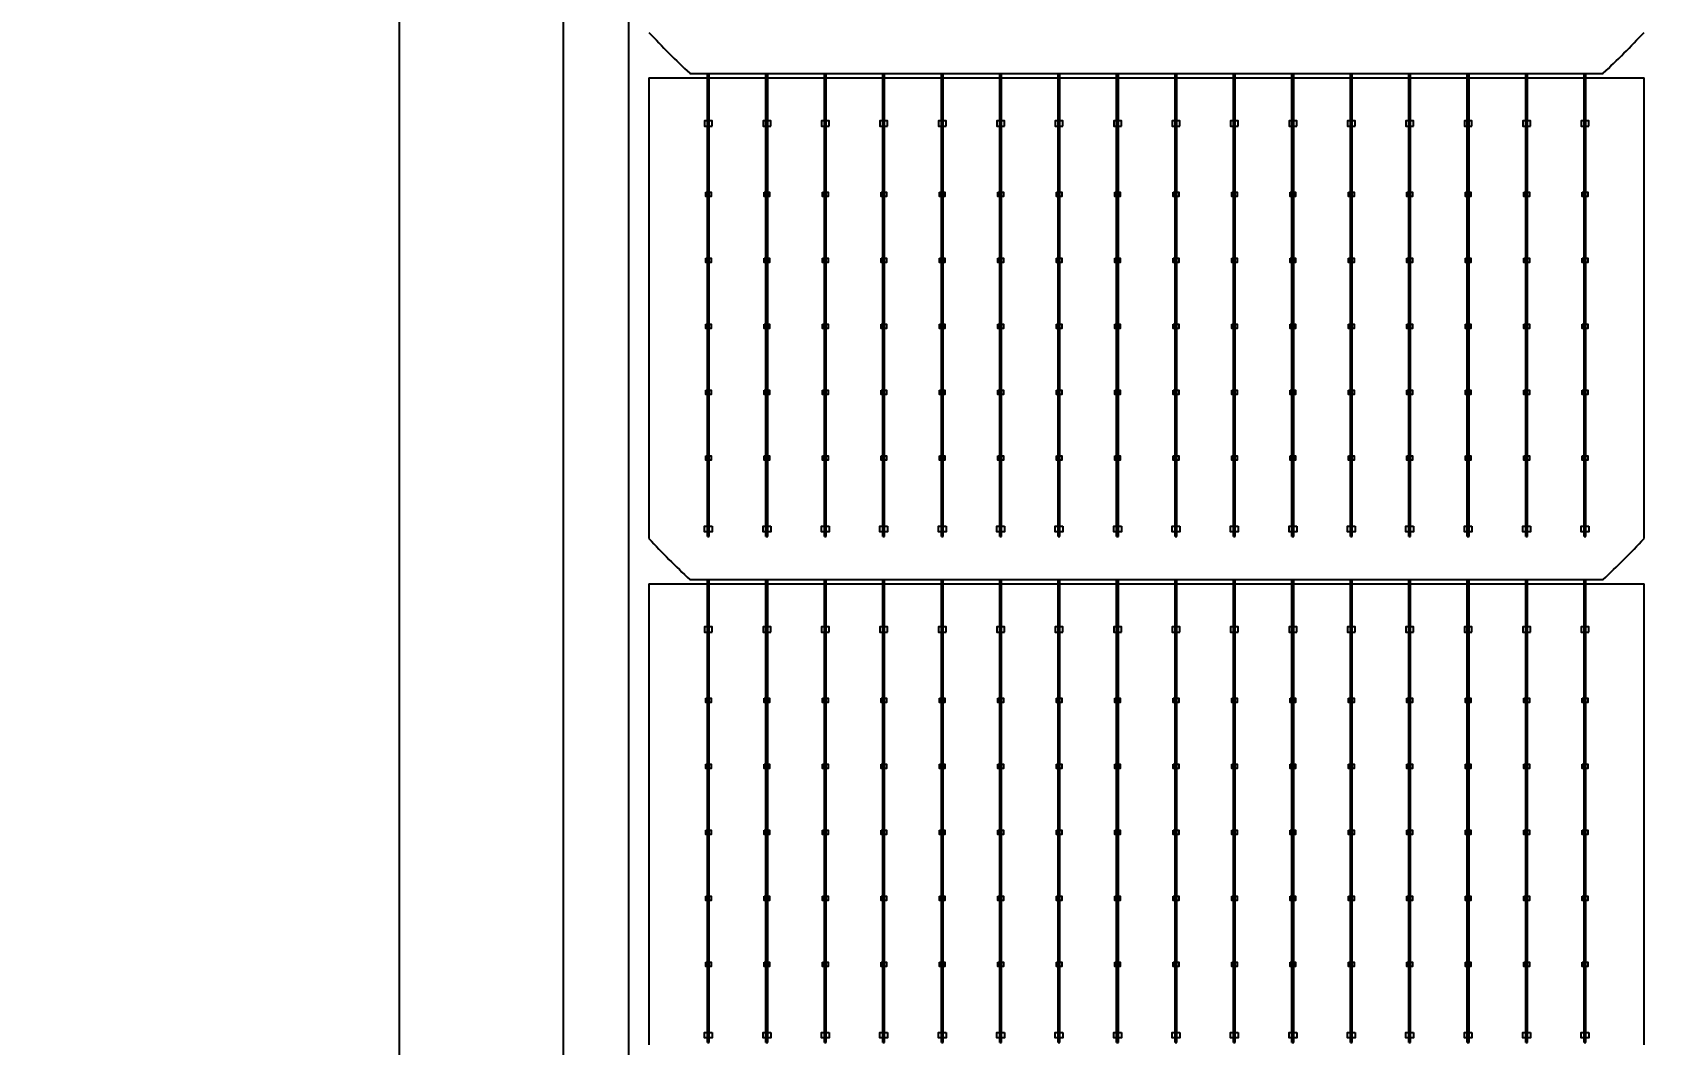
# Model space of a CAD drawing. Header units: millimetres. Extents: x 10297564 to 11610295, y -9287743 to -8409454.
# Drawn here: x 10388906 to 10393034, y -9086354 to -9083769 of the extents above; entities that cross this region are included whole.
import ezdxf

# ---------------------------------------------------------------- set-up
doc = ezdxf.new("R2010")
doc.units = ezdxf.units.MM
doc.header["$LTSCALE"] = 100
doc.layers.add('E1', color=1, linetype='Continuous')
doc.styles.add('HL-S1', font='DotumChe.ttf')
doc.styles.add('MG', font='malgun.ttf')
doc.dimstyles.new('HL-100', dxfattribs={"dimscale": 100, "dimtxt": 3, "dimasz": 4, "dimexe": 2, "dimexo": 2, "dimgap": 1, "dimtad": 1, "dimdec": 0, "dimzin": 0, "dimlunit": 6, "dimtxsty": 'HL-S1', "dimblk": 'DOTSMALL', "dimcen": 4, "dimdle": 2, "dimclrd": 256, "dimclre": 256, "dimclrt": 4, "dimazin": 0, "dimtfac": 1, "dimtdec": 0, "dimtix": 1, "dimtmove": 2, "dimatfit": 3, "dimldrblk": 'DOTSMALL', "dimfxl": 1.5, "dimtolj": 1, "dimtzin": 0, "dimlwd": -1, "dimlwe": -1, "dimarcsym": 0})

# ---------------------------------------------------------------- blocks, each defined once
blk = doc.blocks.new('*D71')
at = {"layer": 'defpoints', "color": 0, "transparency": 16777216}
for p in [(10389843.9, -9073235.9), (10390262.3, -9073235.9), (10390262.3, -9107604.7)]:
    blk.add_point(p, dxfattribs=at)
at = {"layer": 'E1', "color": 1, "transparency": 16777216}
for p, q in [((10389862.3, -9073235.9), (10389443.9, -9073235.9)), ((10389843.9, -9107204.7), (10389843.9, -9073635.9)), ((10389862.3, -9107604.7), (10389443.9, -9107604.7))]:
    blk.add_line(p, q, dxfattribs=at)
for points in [[(10389777.2, -9073635.9), (10389910.5, -9073635.9), (10389843.9, -9073235.9)], [(10389777.2, -9107204.7), (10389910.5, -9107204.7), (10389843.9, -9107604.7)]]:
    blk.add_solid(points, dxfattribs=at)
at = {"layer": 'E1', "color": 7, "transparency": 16777216, "insert": (10389234, -9090245.9), "char_height": 500, "attachment_point": 5, "rotation": 90, "style": 'MG'}
blk.add_mtext('\\A1;2464', dxfattribs=at)
blk = doc.blocks.new('_DotSmall')
at = {"color": 0, "linetype": 'ByBlock', "const_width": 0.5}
blk.add_lwpolyline([(-0.0625, 0, 1), (0.0625, 0, 1)], format="xyb", close=True, dxfattribs=at)

msp = doc.modelspace()

# ---------------------------------------------------------------- linework, layer by layer
for p, q in [((10390480.6, -9083884.4), (10393022, -9083884.4)), ((10390630.4, -9085056.1), (10390630.4, -9083873.2)), ((10390634.8, -9085056.1), (10390634.8, -9083873.2)), ((10390779.6, -9085056.1), (10390779.6, -9083873.2)), ((10390784.1, -9085056.1), (10390784.1, -9083873.2)), ((10390928.9, -9085056.1), (10390928.9, -9083873.2)), ((10390933.3, -9085056.1), (10390933.3, -9083873.2)), ((10391078.1, -9085056.1), (10391078.1, -9083873.2)), ((10391082.6, -9085056.1), (10391082.6, -9083873.2)), ((10391227.4, -9085056.1), (10391227.4, -9083873.2)), ((10391231.8, -9085056.1), (10391231.8, -9083873.2)), ((10391376.6, -9085056.1), (10391376.6, -9083873.2)), ((10391381.1, -9085056.1), (10391381.1, -9083873.2)), ((10391525.9, -9085056.1), (10391525.9, -9083873.2)), ((10391530.3, -9085056.1), (10391530.3, -9083873.2)), ((10391675.1, -9085056.1), (10391675.1, -9083873.2)), ((10391679.6, -9085056.1), (10391679.6, -9083873.2)), ((10391824.4, -9085056.1), (10391824.4, -9083873.2)), ((10391828.8, -9085056.1), (10391828.8, -9083873.2)), ((10391973.6, -9085056.1), (10391973.6, -9083873.2)), ((10391978.1, -9085056.1), (10391978.1, -9083873.2)), ((10392122.9, -9085056.1), (10392122.9, -9083873.2)), ((10392127.3, -9085056.1), (10392127.3, -9083873.2)), ((10392272.1, -9085056.1), (10392272.1, -9083873.2)), ((10392276.6, -9085056.1), (10392276.6, -9083873.2)), ((10392421.4, -9085056.1), (10392421.4, -9083873.2)), ((10392425.8, -9085056.1), (10392425.8, -9083873.2)), ((10392570.6, -9085056.1), (10392570.6, -9083873.2)), ((10392575.1, -9085056.1), (10392575.1, -9083873.2)), ((10392719.8, -9085056.1), (10392719.8, -9083873.2)), ((10392724.3, -9085056.1), (10392724.3, -9083873.2)), ((10392869.1, -9085056.1), (10392869.1, -9083873.2)), ((10392873.6, -9085056.1), (10392873.6, -9083873.2)), ((10390630.4, -9086348.7), (10390630.4, -9085165.9)), ((10390634.8, -9086348.7), (10390634.8, -9085165.9)), ((10390779.6, -9086348.7), (10390779.6, -9085165.9)), ((10390784.1, -9086348.7), (10390784.1, -9085165.9)), ((10390928.9, -9086348.7), (10390928.9, -9085165.9)), ((10390933.3, -9086348.7), (10390933.3, -9085165.9)), ((10391078.1, -9086348.7), (10391078.1, -9085165.9)), ((10391082.6, -9086348.7), (10391082.6, -9085165.9)), ((10391227.4, -9086348.7), (10391227.4, -9085165.9)), ((10391231.8, -9086348.7), (10391231.8, -9085165.9)), ((10391376.6, -9086348.7), (10391376.6, -9085165.9)), ((10391381.1, -9086348.7), (10391381.1, -9085165.9)), ((10391525.9, -9086348.7), (10391525.9, -9085165.9)), ((10391530.3, -9086348.7), (10391530.3, -9085165.9)), ((10391675.1, -9086348.7), (10391675.1, -9085165.9)), ((10391679.6, -9086348.7), (10391679.6, -9085165.9)), ((10391824.4, -9086348.7), (10391824.4, -9085165.9)), ((10391828.8, -9086348.7), (10391828.8, -9085165.9)), ((10391973.6, -9086348.7), (10391973.6, -9085165.9)), ((10391978.1, -9086348.7), (10391978.1, -9085165.9)), ((10392122.9, -9086348.7), (10392122.9, -9085165.9)), ((10392127.3, -9086348.7), (10392127.3, -9085165.9)), ((10392272.1, -9086348.7), (10392272.1, -9085165.9)), ((10392276.6, -9086348.7), (10392276.6, -9085165.9)), ((10392421.4, -9086348.7), (10392421.4, -9085165.9)), ((10392425.8, -9086348.7), (10392425.8, -9085165.9)), ((10392570.6, -9086348.7), (10392570.6, -9085165.9)), ((10392575.1, -9086348.7), (10392575.1, -9085165.9)), ((10392719.8, -9086348.7), (10392719.8, -9085165.9)), ((10392724.3, -9086348.7), (10392724.3, -9085165.9)), ((10392869.1, -9086348.7), (10392869.1, -9085165.9)), ((10392873.6, -9086348.7), (10392873.6, -9085165.9)), ((10390480.6, -9085177.1), (10393022, -9085177.1))]:
    msp.add_line(p, q)
for points in [[(10390262.3, -9073235.9), (10406065.8, -9073235.9), (10406065.8, -9107604.7), (10390262.3, -9107604.7)], [(10390429.7, -9073403.3), (10405898.4, -9073403.3), (10405898.4, -9107437.3), (10390429.7, -9107437.3)], [(10390642.4, -9084008.1), (10390642.4, -9083994.2), (10390622.9, -9083994.2), (10390622.9, -9084008.1)], [(10390791.6, -9084008.1), (10390791.6, -9083994.2), (10390772.1, -9083994.2), (10390772.1, -9084008.1)], [(10390940.9, -9084008.1), (10390940.9, -9083994.2), (10390921.3, -9083994.2), (10390921.3, -9084008.1)], [(10391090.1, -9084008.1), (10391090.1, -9083994.2), (10391070.6, -9083994.2), (10391070.6, -9084008.1)], [(10391239.4, -9084008.1), (10391239.4, -9083994.2), (10391219.8, -9083994.2), (10391219.8, -9084008.1)], [(10391388.6, -9084008.1), (10391388.6, -9083994.2), (10391369.1, -9083994.2), (10391369.1, -9084008.1)], [(10391537.9, -9084008.1), (10391537.9, -9083994.2), (10391518.3, -9083994.2), (10391518.3, -9084008.1)], [(10391687.1, -9084008.1), (10391687.1, -9083994.2), (10391667.6, -9083994.2), (10391667.6, -9084008.1)], [(10391836.4, -9084008.1), (10391836.4, -9083994.2), (10391816.8, -9083994.2), (10391816.8, -9084008.1)], [(10391985.6, -9084008.1), (10391985.6, -9083994.2), (10391966.1, -9083994.2), (10391966.1, -9084008.1)], [(10392134.9, -9084008.1), (10392134.9, -9083994.2), (10392115.3, -9083994.2), (10392115.3, -9084008.1)], [(10392284.1, -9084008.1), (10392284.1, -9083994.2), (10392264.6, -9083994.2), (10392264.6, -9084008.1)], [(10392433.3, -9084008.1), (10392433.3, -9083994.2), (10392413.8, -9083994.2), (10392413.8, -9084008.1)], [(10392582.6, -9084008.1), (10392582.6, -9083994.2), (10392563.1, -9083994.2), (10392563.1, -9084008.1)], [(10392731.8, -9084008.1), (10392731.8, -9083994.2), (10392712.3, -9083994.2), (10392712.3, -9084008.1)], [(10392881.1, -9084008.1), (10392881.1, -9083994.2), (10392861.6, -9083994.2), (10392861.6, -9084008.1)], [(10390625.6, -9084176.5), (10390639.6, -9084176.5), (10390639.6, -9084187.7), (10390625.6, -9084187.7)], [(10390774.9, -9084176.5), (10390788.8, -9084176.5), (10390788.8, -9084187.7), (10390774.9, -9084187.7)], [(10390924.1, -9084176.5), (10390938.1, -9084176.5), (10390938.1, -9084187.7), (10390924.1, -9084187.7)], [(10391073.4, -9084176.5), (10391087.3, -9084176.5), (10391087.3, -9084187.7), (10391073.4, -9084187.7)], [(10391222.6, -9084176.5), (10391236.6, -9084176.5), (10391236.6, -9084187.7), (10391222.6, -9084187.7)], [(10391371.9, -9084176.5), (10391385.8, -9084176.5), (10391385.8, -9084187.7), (10391371.9, -9084187.7)], [(10391521.1, -9084176.5), (10391535.1, -9084176.5), (10391535.1, -9084187.7), (10391521.1, -9084187.7)], [(10391670.4, -9084176.5), (10391684.3, -9084176.5), (10391684.3, -9084187.7), (10391670.4, -9084187.7)], [(10391819.6, -9084176.5), (10391833.6, -9084176.5), (10391833.6, -9084187.7), (10391819.6, -9084187.7)], [(10391968.9, -9084176.5), (10391982.8, -9084176.5), (10391982.8, -9084187.7), (10391968.9, -9084187.7)], [(10392118.1, -9084176.5), (10392132.1, -9084176.5), (10392132.1, -9084187.7), (10392118.1, -9084187.7)], [(10392267.4, -9084176.5), (10392281.3, -9084176.5), (10392281.3, -9084187.7), (10392267.4, -9084187.7)], [(10392416.6, -9084176.5), (10392430.6, -9084176.5), (10392430.6, -9084187.7), (10392416.6, -9084187.7)], [(10392565.9, -9084176.5), (10392579.8, -9084176.5), (10392579.8, -9084187.7), (10392565.9, -9084187.7)], [(10392715.1, -9084176.5), (10392729.1, -9084176.5), (10392729.1, -9084187.7), (10392715.1, -9084187.7)], [(10392864.4, -9084176.5), (10392878.3, -9084176.5), (10392878.3, -9084187.7), (10392864.4, -9084187.7)], [(10390625.6, -9084345), (10390639.6, -9084345), (10390639.6, -9084356.2), (10390625.6, -9084356.2)], [(10390774.9, -9084345), (10390788.8, -9084345), (10390788.8, -9084356.2), (10390774.9, -9084356.2)], [(10390924.1, -9084345), (10390938.1, -9084345), (10390938.1, -9084356.2), (10390924.1, -9084356.2)], [(10391073.4, -9084345), (10391087.3, -9084345), (10391087.3, -9084356.2), (10391073.4, -9084356.2)], [(10391222.6, -9084345), (10391236.6, -9084345), (10391236.6, -9084356.2), (10391222.6, -9084356.2)], [(10391371.9, -9084345), (10391385.8, -9084345), (10391385.8, -9084356.2), (10391371.9, -9084356.2)], [(10391521.1, -9084345), (10391535.1, -9084345), (10391535.1, -9084356.2), (10391521.1, -9084356.2)], [(10391670.4, -9084345), (10391684.3, -9084345), (10391684.3, -9084356.2), (10391670.4, -9084356.2)], [(10391819.6, -9084345), (10391833.6, -9084345), (10391833.6, -9084356.2), (10391819.6, -9084356.2)], [(10391968.9, -9084345), (10391982.8, -9084345), (10391982.8, -9084356.2), (10391968.9, -9084356.2)], [(10392118.1, -9084345), (10392132.1, -9084345), (10392132.1, -9084356.2), (10392118.1, -9084356.2)], [(10392267.4, -9084345), (10392281.3, -9084345), (10392281.3, -9084356.2), (10392267.4, -9084356.2)], [(10392416.6, -9084345), (10392430.6, -9084345), (10392430.6, -9084356.2), (10392416.6, -9084356.2)], [(10392565.9, -9084345), (10392579.8, -9084345), (10392579.8, -9084356.2), (10392565.9, -9084356.2)], [(10392715.1, -9084345), (10392729.1, -9084345), (10392729.1, -9084356.2), (10392715.1, -9084356.2)], [(10392864.4, -9084345), (10392878.3, -9084345), (10392878.3, -9084356.2), (10392864.4, -9084356.2)], [(10390625.6, -9084513.5), (10390639.6, -9084513.5), (10390639.6, -9084524.7), (10390625.6, -9084524.7)], [(10390774.9, -9084513.5), (10390788.8, -9084513.5), (10390788.8, -9084524.7), (10390774.9, -9084524.7)], [(10390924.1, -9084513.5), (10390938.1, -9084513.5), (10390938.1, -9084524.7), (10390924.1, -9084524.7)], [(10391073.4, -9084513.5), (10391087.3, -9084513.5), (10391087.3, -9084524.7), (10391073.4, -9084524.7)], [(10391222.6, -9084513.5), (10391236.6, -9084513.5), (10391236.6, -9084524.7), (10391222.6, -9084524.7)], [(10391371.9, -9084513.5), (10391385.8, -9084513.5), (10391385.8, -9084524.7), (10391371.9, -9084524.7)], [(10391521.1, -9084513.5), (10391535.1, -9084513.5), (10391535.1, -9084524.7), (10391521.1, -9084524.7)], [(10391670.4, -9084513.5), (10391684.3, -9084513.5), (10391684.3, -9084524.7), (10391670.4, -9084524.7)], [(10391819.6, -9084513.5), (10391833.6, -9084513.5), (10391833.6, -9084524.7), (10391819.6, -9084524.7)], [(10391968.9, -9084513.5), (10391982.8, -9084513.5), (10391982.8, -9084524.7), (10391968.9, -9084524.7)], [(10392118.1, -9084513.5), (10392132.1, -9084513.5), (10392132.1, -9084524.7), (10392118.1, -9084524.7)], [(10392267.4, -9084513.5), (10392281.3, -9084513.5), (10392281.3, -9084524.7), (10392267.4, -9084524.7)], [(10392416.6, -9084513.5), (10392430.6, -9084513.5), (10392430.6, -9084524.7), (10392416.6, -9084524.7)], [(10392565.9, -9084513.5), (10392579.8, -9084513.5), (10392579.8, -9084524.7), (10392565.9, -9084524.7)], [(10392715.1, -9084513.5), (10392729.1, -9084513.5), (10392729.1, -9084524.7), (10392715.1, -9084524.7)], [(10392864.4, -9084513.5), (10392878.3, -9084513.5), (10392878.3, -9084524.7), (10392864.4, -9084524.7)], [(10390625.6, -9084682), (10390639.6, -9084682), (10390639.6, -9084693.1), (10390625.6, -9084693.1)], [(10390774.9, -9084682), (10390788.8, -9084682), (10390788.8, -9084693.1), (10390774.9, -9084693.1)], [(10390924.1, -9084682), (10390938.1, -9084682), (10390938.1, -9084693.1), (10390924.1, -9084693.1)], [(10391073.4, -9084682), (10391087.3, -9084682), (10391087.3, -9084693.1), (10391073.4, -9084693.1)], [(10391222.6, -9084682), (10391236.6, -9084682), (10391236.6, -9084693.1), (10391222.6, -9084693.1)], [(10391371.9, -9084682), (10391385.8, -9084682), (10391385.8, -9084693.1), (10391371.9, -9084693.1)], [(10391521.1, -9084682), (10391535.1, -9084682), (10391535.1, -9084693.1), (10391521.1, -9084693.1)], [(10391670.4, -9084682), (10391684.3, -9084682), (10391684.3, -9084693.1), (10391670.4, -9084693.1)], [(10391819.6, -9084682), (10391833.6, -9084682), (10391833.6, -9084693.1), (10391819.6, -9084693.1)], [(10391968.9, -9084682), (10391982.8, -9084682), (10391982.8, -9084693.1), (10391968.9, -9084693.1)], [(10392118.1, -9084682), (10392132.1, -9084682), (10392132.1, -9084693.1), (10392118.1, -9084693.1)], [(10392267.4, -9084682), (10392281.3, -9084682), (10392281.3, -9084693.1), (10392267.4, -9084693.1)], [(10392416.6, -9084682), (10392430.6, -9084682), (10392430.6, -9084693.1), (10392416.6, -9084693.1)], [(10392565.9, -9084682), (10392579.8, -9084682), (10392579.8, -9084693.1), (10392565.9, -9084693.1)], [(10392715.1, -9084682), (10392729.1, -9084682), (10392729.1, -9084693.1), (10392715.1, -9084693.1)], [(10392864.4, -9084682), (10392878.3, -9084682), (10392878.3, -9084693.1), (10392864.4, -9084693.1)], [(10390625.6, -9084850.5), (10390639.6, -9084850.5), (10390639.6, -9084861.6), (10390625.6, -9084861.6)], [(10390774.9, -9084850.5), (10390788.8, -9084850.5), (10390788.8, -9084861.6), (10390774.9, -9084861.6)], [(10390924.1, -9084850.5), (10390938.1, -9084850.5), (10390938.1, -9084861.6), (10390924.1, -9084861.6)], [(10391073.4, -9084850.5), (10391087.3, -9084850.5), (10391087.3, -9084861.6), (10391073.4, -9084861.6)], [(10391222.6, -9084850.5), (10391236.6, -9084850.5), (10391236.6, -9084861.6), (10391222.6, -9084861.6)], [(10391371.9, -9084850.5), (10391385.8, -9084850.5), (10391385.8, -9084861.6), (10391371.9, -9084861.6)], [(10391521.1, -9084850.5), (10391535.1, -9084850.5), (10391535.1, -9084861.6), (10391521.1, -9084861.6)], [(10391670.4, -9084850.5), (10391684.3, -9084850.5), (10391684.3, -9084861.6), (10391670.4, -9084861.6)], [(10391819.6, -9084850.5), (10391833.6, -9084850.5), (10391833.6, -9084861.6), (10391819.6, -9084861.6)], [(10391968.9, -9084850.5), (10391982.8, -9084850.5), (10391982.8, -9084861.6), (10391968.9, -9084861.6)], [(10392118.1, -9084850.5), (10392132.1, -9084850.5), (10392132.1, -9084861.6), (10392118.1, -9084861.6)], [(10392267.4, -9084850.5), (10392281.3, -9084850.5), (10392281.3, -9084861.6), (10392267.4, -9084861.6)], [(10392416.6, -9084850.5), (10392430.6, -9084850.5), (10392430.6, -9084861.6), (10392416.6, -9084861.6)], [(10392565.9, -9084850.5), (10392579.8, -9084850.5), (10392579.8, -9084861.6), (10392565.9, -9084861.6)], [(10392715.1, -9084850.5), (10392729.1, -9084850.5), (10392729.1, -9084861.6), (10392715.1, -9084861.6)], [(10392864.4, -9084850.5), (10392878.3, -9084850.5), (10392878.3, -9084861.6), (10392864.4, -9084861.6)], [(10390642.4, -9085030), (10390642.4, -9085043.9), (10390622.9, -9085043.9), (10390622.9, -9085030)], [(10390791.6, -9085030), (10390791.6, -9085043.9), (10390772.1, -9085043.9), (10390772.1, -9085030)], [(10390940.9, -9085030), (10390940.9, -9085043.9), (10390921.3, -9085043.9), (10390921.3, -9085030)], [(10391090.1, -9085030), (10391090.1, -9085043.9), (10391070.6, -9085043.9), (10391070.6, -9085030)], [(10391239.4, -9085030), (10391239.4, -9085043.9), (10391219.8, -9085043.9), (10391219.8, -9085030)], [(10391388.6, -9085030), (10391388.6, -9085043.9), (10391369.1, -9085043.9), (10391369.1, -9085030)], [(10391537.9, -9085030), (10391537.9, -9085043.9), (10391518.3, -9085043.9), (10391518.3, -9085030)], [(10391687.1, -9085030), (10391687.1, -9085043.9), (10391667.6, -9085043.9), (10391667.6, -9085030)], [(10391836.4, -9085030), (10391836.4, -9085043.9), (10391816.8, -9085043.9), (10391816.8, -9085030)], [(10391985.6, -9085030), (10391985.6, -9085043.9), (10391966.1, -9085043.9), (10391966.1, -9085030)], [(10392134.9, -9085030), (10392134.9, -9085043.9), (10392115.3, -9085043.9), (10392115.3, -9085030)], [(10392284.1, -9085030), (10392284.1, -9085043.9), (10392264.6, -9085043.9), (10392264.6, -9085030)], [(10392433.3, -9085030), (10392433.3, -9085043.9), (10392413.8, -9085043.9), (10392413.8, -9085030)], [(10392582.6, -9085030), (10392582.6, -9085043.9), (10392563.1, -9085043.9), (10392563.1, -9085030)], [(10392731.8, -9085030), (10392731.8, -9085043.9), (10392712.3, -9085043.9), (10392712.3, -9085030)], [(10392881.1, -9085030), (10392881.1, -9085043.9), (10392861.6, -9085043.9), (10392861.6, -9085030)], [(10390642.4, -9085300.8), (10390642.4, -9085286.9), (10390622.9, -9085286.9), (10390622.9, -9085300.8)], [(10390791.6, -9085300.8), (10390791.6, -9085286.9), (10390772.1, -9085286.9), (10390772.1, -9085300.8)], [(10390940.9, -9085300.8), (10390940.9, -9085286.9), (10390921.3, -9085286.9), (10390921.3, -9085300.8)], [(10391090.1, -9085300.8), (10391090.1, -9085286.9), (10391070.6, -9085286.9), (10391070.6, -9085300.8)], [(10391239.4, -9085300.8), (10391239.4, -9085286.9), (10391219.8, -9085286.9), (10391219.8, -9085300.8)], [(10391388.6, -9085300.8), (10391388.6, -9085286.9), (10391369.1, -9085286.9), (10391369.1, -9085300.8)], [(10391537.9, -9085300.8), (10391537.9, -9085286.9), (10391518.3, -9085286.9), (10391518.3, -9085300.8)], [(10391687.1, -9085300.8), (10391687.1, -9085286.9), (10391667.6, -9085286.9), (10391667.6, -9085300.8)], [(10391836.4, -9085300.8), (10391836.4, -9085286.9), (10391816.8, -9085286.9), (10391816.8, -9085300.8)], [(10391985.6, -9085300.8), (10391985.6, -9085286.9), (10391966.1, -9085286.9), (10391966.1, -9085300.8)], [(10392134.9, -9085300.8), (10392134.9, -9085286.9), (10392115.3, -9085286.9), (10392115.3, -9085300.8)], [(10392284.1, -9085300.8), (10392284.1, -9085286.9), (10392264.6, -9085286.9), (10392264.6, -9085300.8)], [(10392433.3, -9085300.8), (10392433.3, -9085286.9), (10392413.8, -9085286.9), (10392413.8, -9085300.8)], [(10392582.6, -9085300.8), (10392582.6, -9085286.9), (10392563.1, -9085286.9), (10392563.1, -9085300.8)], [(10392731.8, -9085300.8), (10392731.8, -9085286.9), (10392712.3, -9085286.9), (10392712.3, -9085300.8)], [(10392881.1, -9085300.8), (10392881.1, -9085286.9), (10392861.6, -9085286.9), (10392861.6, -9085300.8)], [(10390625.6, -9085469.2), (10390639.6, -9085469.2), (10390639.6, -9085480.3), (10390625.6, -9085480.3)], [(10390774.9, -9085469.2), (10390788.8, -9085469.2), (10390788.8, -9085480.3), (10390774.9, -9085480.3)], [(10390924.1, -9085469.2), (10390938.1, -9085469.2), (10390938.1, -9085480.3), (10390924.1, -9085480.3)], [(10391073.4, -9085469.2), (10391087.3, -9085469.2), (10391087.3, -9085480.3), (10391073.4, -9085480.3)], [(10391222.6, -9085469.2), (10391236.6, -9085469.2), (10391236.6, -9085480.3), (10391222.6, -9085480.3)], [(10391371.9, -9085469.2), (10391385.8, -9085469.2), (10391385.8, -9085480.3), (10391371.9, -9085480.3)], [(10391521.1, -9085469.2), (10391535.1, -9085469.2), (10391535.1, -9085480.3), (10391521.1, -9085480.3)], [(10391670.4, -9085469.2), (10391684.3, -9085469.2), (10391684.3, -9085480.3), (10391670.4, -9085480.3)], [(10391819.6, -9085469.2), (10391833.6, -9085469.2), (10391833.6, -9085480.3), (10391819.6, -9085480.3)], [(10391968.9, -9085469.2), (10391982.8, -9085469.2), (10391982.8, -9085480.3), (10391968.9, -9085480.3)], [(10392118.1, -9085469.2), (10392132.1, -9085469.2), (10392132.1, -9085480.3), (10392118.1, -9085480.3)], [(10392267.4, -9085469.2), (10392281.3, -9085469.2), (10392281.3, -9085480.3), (10392267.4, -9085480.3)], [(10392416.6, -9085469.2), (10392430.6, -9085469.2), (10392430.6, -9085480.3), (10392416.6, -9085480.3)], [(10392565.9, -9085469.2), (10392579.8, -9085469.2), (10392579.8, -9085480.3), (10392565.9, -9085480.3)], [(10392715.1, -9085469.2), (10392729.1, -9085469.2), (10392729.1, -9085480.3), (10392715.1, -9085480.3)], [(10392864.4, -9085469.2), (10392878.3, -9085469.2), (10392878.3, -9085480.3), (10392864.4, -9085480.3)], [(10390625.6, -9085637.7), (10390639.6, -9085637.7), (10390639.6, -9085648.8), (10390625.6, -9085648.8)], [(10390774.9, -9085637.7), (10390788.8, -9085637.7), (10390788.8, -9085648.8), (10390774.9, -9085648.8)], [(10390924.1, -9085637.7), (10390938.1, -9085637.7), (10390938.1, -9085648.8), (10390924.1, -9085648.8)], [(10391073.4, -9085637.7), (10391087.3, -9085637.7), (10391087.3, -9085648.8), (10391073.4, -9085648.8)], [(10391222.6, -9085637.7), (10391236.6, -9085637.7), (10391236.6, -9085648.8), (10391222.6, -9085648.8)], [(10391371.9, -9085637.7), (10391385.8, -9085637.7), (10391385.8, -9085648.8), (10391371.9, -9085648.8)], [(10391521.1, -9085637.7), (10391535.1, -9085637.7), (10391535.1, -9085648.8), (10391521.1, -9085648.8)], [(10391670.4, -9085637.7), (10391684.3, -9085637.7), (10391684.3, -9085648.8), (10391670.4, -9085648.8)], [(10391819.6, -9085637.7), (10391833.6, -9085637.7), (10391833.6, -9085648.8), (10391819.6, -9085648.8)], [(10391968.9, -9085637.7), (10391982.8, -9085637.7), (10391982.8, -9085648.8), (10391968.9, -9085648.8)], [(10392118.1, -9085637.7), (10392132.1, -9085637.7), (10392132.1, -9085648.8), (10392118.1, -9085648.8)], [(10392267.4, -9085637.7), (10392281.3, -9085637.7), (10392281.3, -9085648.8), (10392267.4, -9085648.8)], [(10392416.6, -9085637.7), (10392430.6, -9085637.7), (10392430.6, -9085648.8), (10392416.6, -9085648.8)], [(10392565.9, -9085637.7), (10392579.8, -9085637.7), (10392579.8, -9085648.8), (10392565.9, -9085648.8)], [(10392715.1, -9085637.7), (10392729.1, -9085637.7), (10392729.1, -9085648.8), (10392715.1, -9085648.8)], [(10392864.4, -9085637.7), (10392878.3, -9085637.7), (10392878.3, -9085648.8), (10392864.4, -9085648.8)], [(10390625.6, -9085806.2), (10390639.6, -9085806.2), (10390639.6, -9085817.3), (10390625.6, -9085817.3)], [(10390774.9, -9085806.2), (10390788.8, -9085806.2), (10390788.8, -9085817.3), (10390774.9, -9085817.3)], [(10390924.1, -9085806.2), (10390938.1, -9085806.2), (10390938.1, -9085817.3), (10390924.1, -9085817.3)], [(10391073.4, -9085806.2), (10391087.3, -9085806.2), (10391087.3, -9085817.3), (10391073.4, -9085817.3)], [(10391222.6, -9085806.2), (10391236.6, -9085806.2), (10391236.6, -9085817.3), (10391222.6, -9085817.3)], [(10391371.9, -9085806.2), (10391385.8, -9085806.2), (10391385.8, -9085817.3), (10391371.9, -9085817.3)], [(10391521.1, -9085806.2), (10391535.1, -9085806.2), (10391535.1, -9085817.3), (10391521.1, -9085817.3)], [(10391670.4, -9085806.2), (10391684.3, -9085806.2), (10391684.3, -9085817.3), (10391670.4, -9085817.3)], [(10391819.6, -9085806.2), (10391833.6, -9085806.2), (10391833.6, -9085817.3), (10391819.6, -9085817.3)], [(10391968.9, -9085806.2), (10391982.8, -9085806.2), (10391982.8, -9085817.3), (10391968.9, -9085817.3)], [(10392118.1, -9085806.2), (10392132.1, -9085806.2), (10392132.1, -9085817.3), (10392118.1, -9085817.3)], [(10392267.4, -9085806.2), (10392281.3, -9085806.2), (10392281.3, -9085817.3), (10392267.4, -9085817.3)], [(10392416.6, -9085806.2), (10392430.6, -9085806.2), (10392430.6, -9085817.3), (10392416.6, -9085817.3)], [(10392565.9, -9085806.2), (10392579.8, -9085806.2), (10392579.8, -9085817.3), (10392565.9, -9085817.3)], [(10392715.1, -9085806.2), (10392729.1, -9085806.2), (10392729.1, -9085817.3), (10392715.1, -9085817.3)], [(10392864.4, -9085806.2), (10392878.3, -9085806.2), (10392878.3, -9085817.3), (10392864.4, -9085817.3)], [(10390625.6, -9085974.7), (10390639.6, -9085974.7), (10390639.6, -9085985.8), (10390625.6, -9085985.8)], [(10390774.9, -9085974.7), (10390788.8, -9085974.7), (10390788.8, -9085985.8), (10390774.9, -9085985.8)], [(10390924.1, -9085974.7), (10390938.1, -9085974.7), (10390938.1, -9085985.8), (10390924.1, -9085985.8)], [(10391073.4, -9085974.7), (10391087.3, -9085974.7), (10391087.3, -9085985.8), (10391073.4, -9085985.8)], [(10391222.6, -9085974.7), (10391236.6, -9085974.7), (10391236.6, -9085985.8), (10391222.6, -9085985.8)], [(10391371.9, -9085974.7), (10391385.8, -9085974.7), (10391385.8, -9085985.8), (10391371.9, -9085985.8)], [(10391521.1, -9085974.7), (10391535.1, -9085974.7), (10391535.1, -9085985.8), (10391521.1, -9085985.8)], [(10391670.4, -9085974.7), (10391684.3, -9085974.7), (10391684.3, -9085985.8), (10391670.4, -9085985.8)], [(10391819.6, -9085974.7), (10391833.6, -9085974.7), (10391833.6, -9085985.8), (10391819.6, -9085985.8)], [(10391968.9, -9085974.7), (10391982.8, -9085974.7), (10391982.8, -9085985.8), (10391968.9, -9085985.8)], [(10392118.1, -9085974.7), (10392132.1, -9085974.7), (10392132.1, -9085985.8), (10392118.1, -9085985.8)], [(10392267.4, -9085974.7), (10392281.3, -9085974.7), (10392281.3, -9085985.8), (10392267.4, -9085985.8)], [(10392416.6, -9085974.7), (10392430.6, -9085974.7), (10392430.6, -9085985.8), (10392416.6, -9085985.8)], [(10392565.9, -9085974.7), (10392579.8, -9085974.7), (10392579.8, -9085985.8), (10392565.9, -9085985.8)], [(10392715.1, -9085974.7), (10392729.1, -9085974.7), (10392729.1, -9085985.8), (10392715.1, -9085985.8)], [(10392864.4, -9085974.7), (10392878.3, -9085974.7), (10392878.3, -9085985.8), (10392864.4, -9085985.8)], [(10390625.6, -9086143.1), (10390639.6, -9086143.1), (10390639.6, -9086154.3), (10390625.6, -9086154.3)], [(10390774.9, -9086143.1), (10390788.8, -9086143.1), (10390788.8, -9086154.3), (10390774.9, -9086154.3)], [(10390924.1, -9086143.1), (10390938.1, -9086143.1), (10390938.1, -9086154.3), (10390924.1, -9086154.3)], [(10391073.4, -9086143.1), (10391087.3, -9086143.1), (10391087.3, -9086154.3), (10391073.4, -9086154.3)], [(10391222.6, -9086143.1), (10391236.6, -9086143.1), (10391236.6, -9086154.3), (10391222.6, -9086154.3)], [(10391371.9, -9086143.1), (10391385.8, -9086143.1), (10391385.8, -9086154.3), (10391371.9, -9086154.3)], [(10391521.1, -9086143.1), (10391535.1, -9086143.1), (10391535.1, -9086154.3), (10391521.1, -9086154.3)], [(10391670.4, -9086143.1), (10391684.3, -9086143.1), (10391684.3, -9086154.3), (10391670.4, -9086154.3)], [(10391819.6, -9086143.1), (10391833.6, -9086143.1), (10391833.6, -9086154.3), (10391819.6, -9086154.3)], [(10391968.9, -9086143.1), (10391982.8, -9086143.1), (10391982.8, -9086154.3), (10391968.9, -9086154.3)], [(10392118.1, -9086143.1), (10392132.1, -9086143.1), (10392132.1, -9086154.3), (10392118.1, -9086154.3)], [(10392267.4, -9086143.1), (10392281.3, -9086143.1), (10392281.3, -9086154.3), (10392267.4, -9086154.3)], [(10392416.6, -9086143.1), (10392430.6, -9086143.1), (10392430.6, -9086154.3), (10392416.6, -9086154.3)], [(10392565.9, -9086143.1), (10392579.8, -9086143.1), (10392579.8, -9086154.3), (10392565.9, -9086154.3)], [(10392715.1, -9086143.1), (10392729.1, -9086143.1), (10392729.1, -9086154.3), (10392715.1, -9086154.3)], [(10392864.4, -9086143.1), (10392878.3, -9086143.1), (10392878.3, -9086154.3), (10392864.4, -9086154.3)], [(10390642.4, -9086322.7), (10390642.4, -9086336.6), (10390622.9, -9086336.6), (10390622.9, -9086322.7)], [(10390791.6, -9086322.7), (10390791.6, -9086336.6), (10390772.1, -9086336.6), (10390772.1, -9086322.7)], [(10390940.9, -9086322.7), (10390940.9, -9086336.6), (10390921.3, -9086336.6), (10390921.3, -9086322.7)], [(10391090.1, -9086322.7), (10391090.1, -9086336.6), (10391070.6, -9086336.6), (10391070.6, -9086322.7)], [(10391239.4, -9086322.7), (10391239.4, -9086336.6), (10391219.8, -9086336.6), (10391219.8, -9086322.7)], [(10391388.6, -9086322.7), (10391388.6, -9086336.6), (10391369.1, -9086336.6), (10391369.1, -9086322.7)], [(10391537.9, -9086322.7), (10391537.9, -9086336.6), (10391518.3, -9086336.6), (10391518.3, -9086322.7)], [(10391687.1, -9086322.7), (10391687.1, -9086336.6), (10391667.6, -9086336.6), (10391667.6, -9086322.7)], [(10391836.4, -9086322.7), (10391836.4, -9086336.6), (10391816.8, -9086336.6), (10391816.8, -9086322.7)], [(10391985.6, -9086322.7), (10391985.6, -9086336.6), (10391966.1, -9086336.6), (10391966.1, -9086322.7)], [(10392134.9, -9086322.7), (10392134.9, -9086336.6), (10392115.3, -9086336.6), (10392115.3, -9086322.7)], [(10392284.1, -9086322.7), (10392284.1, -9086336.6), (10392264.6, -9086336.6), (10392264.6, -9086322.7)], [(10392433.3, -9086322.7), (10392433.3, -9086336.6), (10392413.8, -9086336.6), (10392413.8, -9086322.7)], [(10392582.6, -9086322.7), (10392582.6, -9086336.6), (10392563.1, -9086336.6), (10392563.1, -9086322.7)], [(10392731.8, -9086322.7), (10392731.8, -9086336.6), (10392712.3, -9086336.6), (10392712.3, -9086322.7)], [(10392881.1, -9086322.7), (10392881.1, -9086336.6), (10392861.6, -9086336.6), (10392861.6, -9086322.7)]]:
    msp.add_lwpolyline(points, close=True)
for points in [[(10390480.6, -9083884.4), (10390480.6, -9085061.2)], [(10390585.3, -9083873.3), (10392917.3, -9083873.3)], [(10393022, -9085061.2), (10393022, -9083884.4)], [(10390630.4, -9085056.1), (10390634.8, -9085056.1)], [(10390779.6, -9085056.1), (10390784.1, -9085056.1)], [(10390928.9, -9085056.1), (10390933.3, -9085056.1)], [(10391078.1, -9085056.1), (10391082.6, -9085056.1)], [(10391227.4, -9085056.1), (10391231.8, -9085056.1)], [(10391376.6, -9085056.1), (10391381.1, -9085056.1)], [(10391525.9, -9085056.1), (10391530.3, -9085056.1)], [(10391675.1, -9085056.1), (10391679.6, -9085056.1)], [(10391824.4, -9085056.1), (10391828.8, -9085056.1)], [(10391973.6, -9085056.1), (10391978.1, -9085056.1)], [(10392122.9, -9085056.1), (10392127.3, -9085056.1)], [(10392272.1, -9085056.1), (10392276.6, -9085056.1)], [(10392421.4, -9085056.1), (10392425.8, -9085056.1)], [(10392570.6, -9085056.1), (10392575.1, -9085056.1)], [(10392719.8, -9085056.1), (10392724.3, -9085056.1)], [(10392869.1, -9085056.1), (10392873.6, -9085056.1)], [(10390585.3, -9085165.9), (10392917.3, -9085165.9)], [(10390480.6, -9085177.1), (10390480.6, -9086353.9)], [(10393022, -9086353.9), (10393022, -9085177.1)], [(10390630.4, -9086348.7), (10390634.8, -9086348.7)], [(10390779.6, -9086348.7), (10390784.1, -9086348.7)], [(10390928.9, -9086348.7), (10390933.3, -9086348.7)], [(10391078.1, -9086348.7), (10391082.6, -9086348.7)], [(10391227.4, -9086348.7), (10391231.8, -9086348.7)], [(10391376.6, -9086348.7), (10391381.1, -9086348.7)], [(10391525.9, -9086348.7), (10391530.3, -9086348.7)], [(10391675.1, -9086348.7), (10391679.6, -9086348.7)], [(10391824.4, -9086348.7), (10391828.8, -9086348.7)], [(10391973.6, -9086348.7), (10391978.1, -9086348.7)], [(10392122.9, -9086348.7), (10392127.3, -9086348.7)], [(10392272.1, -9086348.7), (10392276.6, -9086348.7)], [(10392421.4, -9086348.7), (10392425.8, -9086348.7)], [(10392570.6, -9086348.7), (10392575.1, -9086348.7)], [(10392719.8, -9086348.7), (10392724.3, -9086348.7)], [(10392869.1, -9086348.7), (10392873.6, -9086348.7)]]:
    msp.add_lwpolyline(points)
for centre, start, end in [((10391749.9, -9082604), 222.5369, 227.4631), ((10391752.7, -9082604), 312.5369, 317.4631), ((10391749.9, -9083896.6), 222.5369, 227.4631), ((10391752.7, -9083896.6), 312.5369, 317.4631)]:
    msp.add_arc(centre, 1722.6, start, end)

# ---------------------------------------------------------------- dimensions: what is measured, and where the dimension line sits
at = {"layer": 'E1'}
dim = msp.add_linear_dim(base=(10389843.9, -9073235.9), p1=(10390262.3, -9107604.7), p2=(10390262.3, -9073235.9), angle=90, text='2464', dimstyle='HL-100', override={"dimscale": 200, "dimtxt": 2.5, "dimasz": 2, "dimtxsty": 'MG', "dimsah": 1, "dimclrd": 1, "dimclre": 1, "dimclrt": 7}, dxfattribs=at)
dim.commit()
dim.dimension.update_dxf_attribs({"geometry": '*D71', "text_midpoint": (10389234, -9090245.9), "dimtype": 160})

doc.saveas('drawing.dxf')
